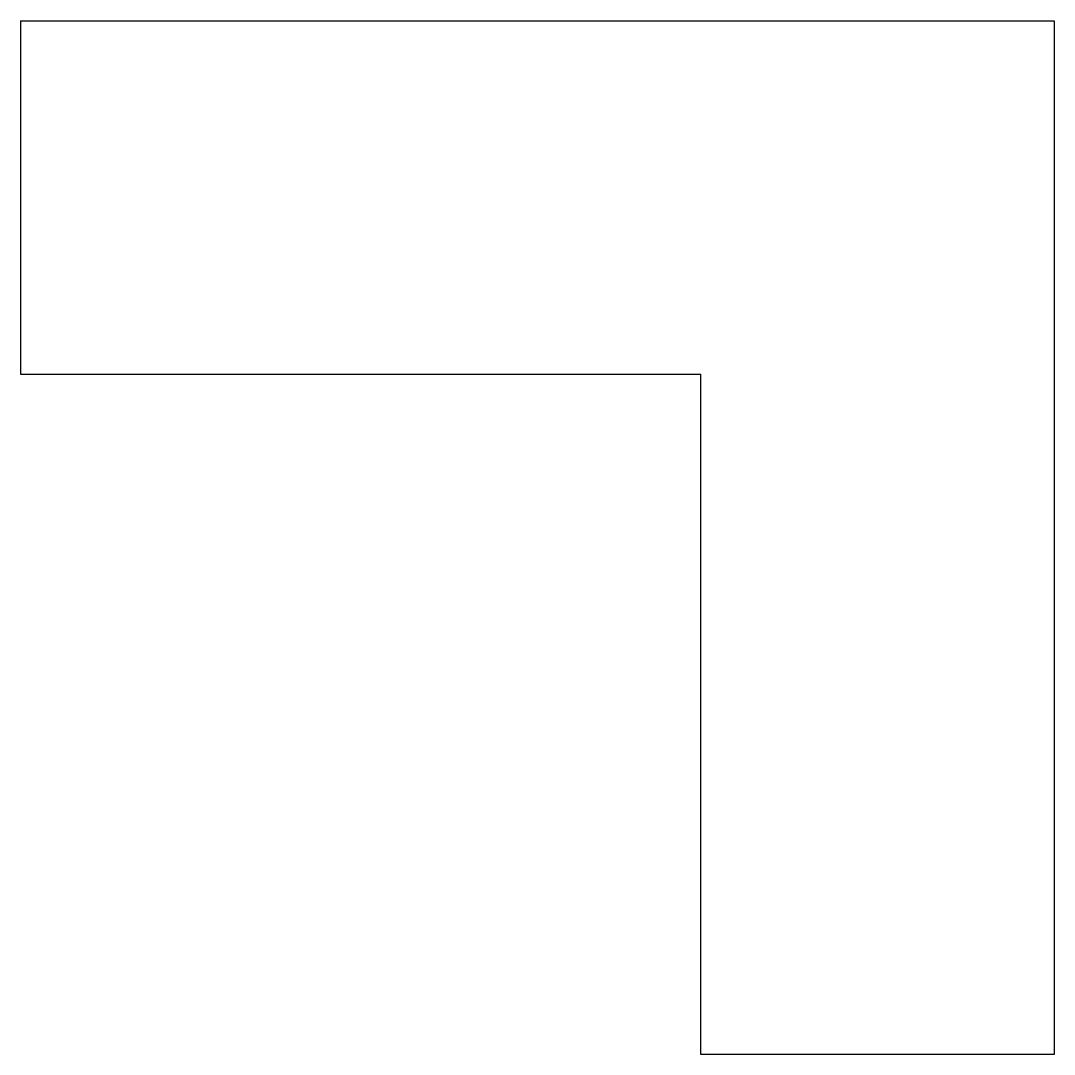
# Model space of a CAD drawing. Header units: inches. Extents: x 1267 to 6358, y -2516 to 4336.
# Drawn here: x 2103.6 to 2217.6, y 4221.9 to 4335.9 of the extents above; entities that cross this region are included whole.
import ezdxf

# ---------------------------------------------------------------- set-up
doc = ezdxf.new("R2010")
doc.units = ezdxf.units.IN
doc.header["$MEASUREMENT"] = 0
doc.layers.add('millwork', color=254, linetype='Continuous')

msp = doc.modelspace()

# ---------------------------------------------------------------- linework, layer by layer
at = {"layer": 'millwork'}
for p, q in [((2103.61, 4335.92), (2217.61, 4335.92)), ((2103.61, 4335.92), (2103.61, 4296.92)), ((2217.61, 4335.92), (2217.61, 4221.92)), ((2103.61, 4296.92), (2178.61, 4296.92)), ((2178.61, 4221.92), (2178.61, 4296.92)), ((2217.61, 4221.92), (2178.61, 4221.92))]:
    msp.add_line(p, q, dxfattribs=at)

doc.saveas('drawing.dxf')
